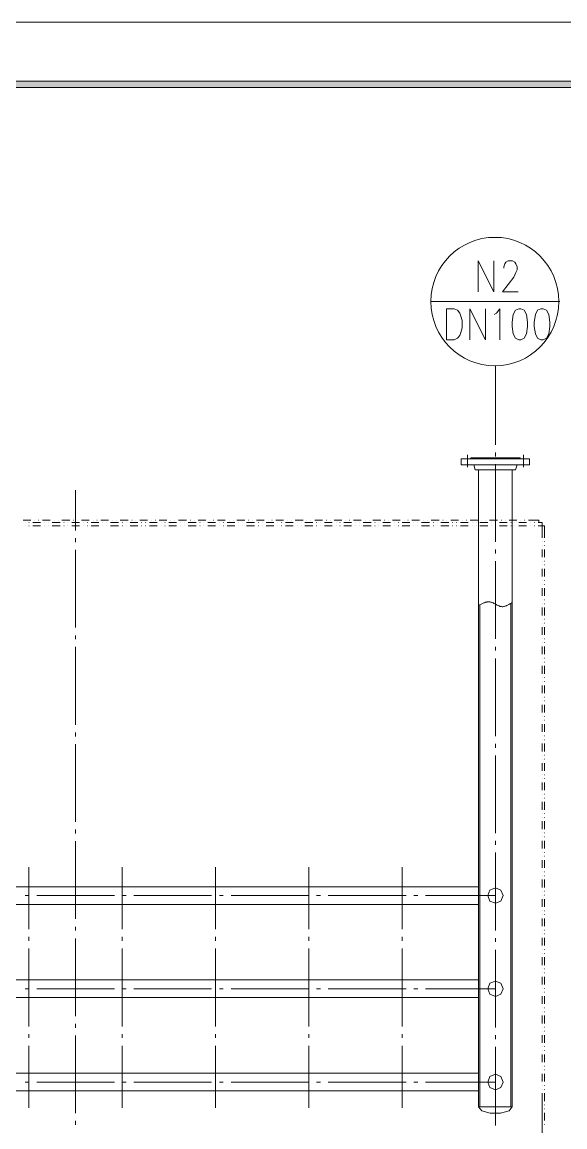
# Model space of a CAD drawing. Header units: millimetres. Extents: x 0 to 829, y 0 to 586.
# Drawn here: x 649.6 to 735.6, y 410.4 to 585.6 of the extents above; entities that cross this region are included whole.
import ezdxf

# ---------------------------------------------------------------- set-up
doc = ezdxf.new("R2010")
doc.units = ezdxf.units.MM

msp = doc.modelspace()

# ---------------------------------------------------------------- hatches: boundary and pattern name
h = msp.add_hatch(color=0)
h.dxf.hatch_style = 2
h.paths.add_polyline_path([(819.788528, 576.266028), (818.80075, 575.281778), (25.142472, 575.281778), (24.154694, 576.266028)])

# ---------------------------------------------------------------- linework, layer by layer
at = {"color": 0, "lineweight": 0}
for points in [[(0, 0), (0, 585.632278), (829.154778, 585.632278), (829.154778, 0)], [(819.788528, 576.266028), (818.80075, 575.281778), (25.142472, 575.281778), (24.154694, 576.266028)], [(716.847972, 535.245028), (716.847972, 540.176861), (718.079167, 540.176861), (718.608333, 539.9405), (718.961111, 539.471306), (719.133972, 539.002111), (719.310361, 538.296556), (719.310361, 537.125333), (719.133972, 536.419778), (718.961111, 535.950583), (718.608333, 535.481389), (718.079167, 535.245028)], [(728.292083, 540.176861), (727.762917, 539.9405), (727.410139, 539.234944), (727.23375, 538.063722), (727.23375, 537.358167), (727.410139, 536.183417), (727.762917, 535.481389), (728.292083, 535.245028), (728.641333, 535.245028), (729.1705, 535.481389), (729.523278, 536.183417), (729.699667, 537.358167), (729.699667, 538.063722), (729.523278, 539.234944), (729.1705, 539.9405), (728.641333, 540.176861)], [(731.812806, 540.176861), (731.283639, 539.9405), (730.930861, 539.234944), (730.754472, 538.063722), (730.754472, 537.358167), (730.930861, 536.183417), (731.283639, 535.481389), (731.812806, 535.245028), (732.162056, 535.245028), (732.691222, 535.481389), (733.044, 536.183417), (733.220389, 537.358167), (733.220389, 538.063722), (733.044, 539.234944), (732.691222, 539.9405), (732.162056, 540.176861)], [(723.367306, 447.099972), (723.727139, 447.971333), (724.5985, 448.331167), (725.469861, 447.971333), (725.829694, 447.099972), (725.469861, 446.228611), (724.5985, 445.868778), (723.727139, 446.228611)], [(723.367306, 432.311528), (723.727139, 433.182889), (724.5985, 433.542722), (725.469861, 433.182889), (725.829694, 432.311528), (725.469861, 431.440167), (724.5985, 431.076806), (723.727139, 431.440167)], [(723.367306, 417.523083), (723.727139, 418.394444), (724.5985, 418.754278), (725.469861, 418.394444), (725.829694, 417.523083), (725.469861, 416.651722), (724.5985, 416.288361), (723.727139, 416.651722)]]:
    msp.add_lwpolyline(points, close=True, dxfattribs=at)
for points in [[(721.864472, 542.843861), (721.864472, 547.775694), (724.330389, 542.843861), (724.330389, 547.775694)], [(725.914361, 546.600944), (725.914361, 546.833778), (726.09075, 547.3065), (726.267139, 547.539333), (726.616389, 547.775694), (727.321944, 547.775694), (727.674722, 547.539333), (727.851111, 547.3065), (728.0275, 546.833778), (728.0275, 546.364583), (727.851111, 545.895389), (727.498333, 545.193361), (725.737972, 542.843861), (728.203889, 542.843861)], [(714.367944, 541.309278), (734.825528, 541.309278)], [(720.545083, 535.245028), (720.545083, 540.176861), (723.007472, 535.245028), (723.007472, 540.176861)], [(724.418583, 539.234944), (724.767833, 539.471306), (725.297, 540.176861), (725.297, 535.245028)], [(724.5985, 531.08225), (724.5985, 518.6045)], [(720.160556, 517.020528), (720.160556, 515.030861)], [(724.5985, 517.369778), (724.5985, 516.755944)], [(729.032917, 517.020528), (729.032917, 515.030861)], [(719.176306, 516.360833), (719.176306, 515.422444)], [(730.020694, 516.360833), (719.176306, 516.360833)], [(730.020694, 515.422444), (719.176306, 515.422444)], [(728.493167, 516.509), (720.703833, 516.509)], [(720.703833, 516.509), (720.703833, 516.360833)], [(721.148333, 515.422444), (721.398806, 514.63575)], [(724.5985, 515.521222), (724.5985, 503.198694)], [(728.048667, 515.422444), (727.798194, 514.63575)], [(728.493167, 516.509), (728.493167, 516.360833)], [(730.020694, 516.360833), (730.020694, 515.422444)], [(727.798194, 514.63575), (721.398806, 514.63575)], [(721.935028, 514.63575), (721.935028, 413.579028)], [(727.258444, 514.63575), (727.258444, 413.579028)], [(658.0505, 511.407833), (658.0505, 505.004917)], [(649.728472, 506.648861), (650.963194, 506.648861)], [(651.577028, 506.648861), (651.594667, 506.648861)], [(652.194389, 506.648861), (652.212028, 506.648861)], [(652.81175, 506.648861), (654.042944, 506.648861)], [(654.660306, 506.648861), (654.677944, 506.648861)], [(655.277667, 506.648861), (655.295306, 506.648861)], [(655.8915, 506.648861), (657.126222, 506.648861)], [(657.740056, 506.648861), (657.757694, 506.648861)], [(658.357417, 506.648861), (658.375056, 506.648861)], [(658.974778, 506.648861), (660.205972, 506.648861)], [(660.823333, 506.648861), (660.840972, 506.648861)], [(661.437167, 506.648861), (661.454806, 506.648861)], [(662.054528, 506.648861), (663.285722, 506.648861)], [(663.903083, 506.648861), (663.920722, 506.648861)], [(664.520444, 506.648861), (664.538083, 506.648861)], [(665.134278, 506.648861), (666.369, 506.648861)], [(666.982833, 506.648861), (667.000472, 506.648861)], [(667.600194, 506.648861), (667.617833, 506.648861)], [(668.217556, 506.648861), (669.44875, 506.648861)], [(670.066111, 506.648861), (670.08375, 506.648861)], [(670.679944, 506.648861), (670.697583, 506.648861)], [(671.297306, 506.648861), (672.5285, 506.648861)], [(673.145861, 506.648861), (673.1635, 506.648861)], [(673.763222, 506.648861), (673.780861, 506.648861)], [(674.377056, 506.648861), (675.611778, 506.648861)], [(676.225611, 506.648861), (676.24325, 506.648861)], [(676.842972, 506.648861), (676.860611, 506.648861)], [(677.460333, 506.648861), (678.691528, 506.648861)], [(679.308889, 506.648861), (679.326528, 506.648861)], [(679.922722, 506.648861), (679.940361, 506.648861)], [(680.540083, 506.648861), (681.771278, 506.648861)], [(682.388639, 506.648861), (682.406278, 506.648861)], [(683.006, 506.648861), (683.023639, 506.648861)], [(683.619833, 506.648861), (684.854556, 506.648861)], [(685.468389, 506.648861), (685.486028, 506.648861)], [(686.08575, 506.648861), (686.103389, 506.648861)], [(686.703111, 506.648861), (687.934306, 506.648861)], [(688.551667, 506.648861), (688.569306, 506.648861)], [(689.1655, 506.648861), (689.183139, 506.648861)], [(689.782861, 506.648861), (691.014056, 506.648861)], [(691.631417, 506.648861), (691.649056, 506.648861)], [(692.248778, 506.648861), (692.266417, 506.648861)], [(692.862611, 506.648861), (694.097333, 506.648861)], [(694.711167, 506.648861), (694.728806, 506.648861)], [(695.328528, 506.648861), (695.346167, 506.648861)], [(695.945889, 506.648861), (697.177083, 506.648861)], [(697.794444, 506.648861), (697.812083, 506.648861)], [(698.408278, 506.648861), (698.425917, 506.648861)], [(699.025639, 506.648861), (700.256833, 506.648861)], [(700.874194, 506.648861), (700.891833, 506.648861)], [(701.491556, 506.648861), (701.509194, 506.648861)], [(702.105389, 506.648861), (703.340111, 506.648861)], [(703.953944, 506.648861), (703.971583, 506.648861)], [(704.571306, 506.648861), (704.588944, 506.648861)], [(705.188667, 506.648861), (706.419861, 506.648861)], [(707.037222, 506.648861), (707.054861, 506.648861)], [(707.651056, 506.648861), (707.668694, 506.648861)], [(708.268417, 506.648861), (709.499611, 506.648861)], [(710.116972, 506.648861), (710.134611, 506.648861)], [(710.734333, 506.648861), (710.751972, 506.648861)], [(711.348167, 506.648861), (712.582889, 506.648861)], [(713.196722, 506.648861), (713.214361, 506.648861)], [(713.814083, 506.648861), (713.831722, 506.648861)], [(714.431444, 506.648861), (715.662639, 506.648861)], [(716.28, 506.648861), (716.297639, 506.648861)], [(716.893833, 506.648861), (716.911472, 506.648861)], [(717.511194, 506.648861), (718.742389, 506.648861)], [(719.35975, 506.648861), (719.377389, 506.648861)], [(719.977111, 506.648861), (719.99475, 506.648861)], [(720.594472, 506.648861), (721.825667, 506.648861)], [(722.443028, 506.648861), (722.460667, 506.648861)], [(723.056861, 506.648861), (723.0745, 506.648861)], [(723.674222, 506.648861), (724.905417, 506.648861)], [(725.522778, 506.648861), (725.540417, 506.648861)], [(726.140139, 506.648861), (726.157778, 506.648861)], [(726.753972, 506.648861), (727.988694, 506.648861)], [(728.602528, 506.648861), (728.620167, 506.648861)], [(729.219889, 506.648861), (729.237528, 506.648861)], [(729.83725, 506.648861), (731.498833, 506.648861)], [(731.498833, 506.648861), (731.498833, 506.25375)], [(650.038917, 506.25375), (650.056556, 506.25375)], [(650.038917, 505.759861), (650.056556, 505.759861)], [(650.65275, 506.25375), (650.670389, 506.25375)], [(650.65275, 505.759861), (650.670389, 505.759861)], [(651.270111, 506.25375), (652.504833, 506.25375)], [(651.270111, 505.759861), (652.504833, 505.759861)], [(653.118667, 506.25375), (653.136306, 506.25375)], [(653.118667, 505.759861), (653.136306, 505.759861)], [(653.736028, 506.25375), (653.753667, 506.25375)], [(653.736028, 505.759861), (653.753667, 505.759861)], [(654.353389, 506.25375), (655.584583, 506.25375)], [(654.353389, 505.759861), (655.584583, 505.759861)], [(656.201944, 506.25375), (656.219583, 506.25375)], [(656.201944, 505.759861), (656.219583, 505.759861)], [(656.815778, 506.25375), (656.833417, 506.25375)], [(656.815778, 505.759861), (656.833417, 505.759861)], [(657.433139, 506.25375), (658.664333, 506.25375)], [(657.433139, 505.759861), (658.664333, 505.759861)], [(659.281694, 506.25375), (659.299333, 506.25375)], [(659.281694, 505.759861), (659.299333, 505.759861)], [(659.899056, 506.25375), (659.916694, 506.25375)], [(659.899056, 505.759861), (659.916694, 505.759861)], [(660.512889, 506.25375), (661.747611, 506.25375)], [(660.512889, 505.759861), (661.747611, 505.759861)], [(662.361444, 506.25375), (662.379083, 506.25375)], [(662.361444, 505.759861), (662.379083, 505.759861)], [(662.978806, 506.25375), (662.996444, 506.25375)], [(662.978806, 505.759861), (662.996444, 505.759861)], [(663.596167, 506.25375), (664.827361, 506.25375)], [(663.596167, 505.759861), (664.827361, 505.759861)], [(665.444722, 506.25375), (665.462361, 506.25375)], [(665.444722, 505.759861), (665.462361, 505.759861)], [(666.058556, 506.25375), (666.076194, 506.25375)], [(666.058556, 505.759861), (666.076194, 505.759861)], [(666.675917, 506.25375), (667.907111, 506.25375)], [(666.675917, 505.759861), (667.907111, 505.759861)], [(668.524472, 506.25375), (668.542111, 506.25375)], [(668.524472, 505.759861), (668.542111, 505.759861)], [(669.141833, 506.25375), (669.159472, 506.25375)], [(669.141833, 505.759861), (669.159472, 505.759861)], [(669.755667, 506.25375), (670.990389, 506.25375)], [(669.755667, 505.759861), (670.990389, 505.759861)], [(671.604222, 506.25375), (671.621861, 506.25375)], [(671.604222, 505.759861), (671.621861, 505.759861)], [(672.221583, 506.25375), (672.239222, 506.25375)], [(672.221583, 505.759861), (672.239222, 505.759861)], [(672.838944, 506.25375), (674.070139, 506.25375)], [(672.838944, 505.759861), (674.070139, 505.759861)], [(674.6875, 506.25375), (674.705139, 506.25375)], [(674.6875, 505.759861), (674.705139, 505.759861)], [(675.301333, 506.25375), (675.318972, 506.25375)], [(675.301333, 505.759861), (675.318972, 505.759861)], [(675.918694, 506.25375), (677.149889, 506.25375)], [(675.918694, 505.759861), (677.149889, 505.759861)], [(677.76725, 506.25375), (677.784889, 506.25375)], [(677.76725, 505.759861), (677.784889, 505.759861)], [(678.384611, 506.25375), (678.40225, 506.25375)], [(678.384611, 505.759861), (678.40225, 505.759861)], [(678.998444, 506.25375), (680.233167, 506.25375)], [(678.998444, 505.759861), (680.233167, 505.759861)], [(680.847, 506.25375), (680.864639, 506.25375)], [(680.847, 505.759861), (680.864639, 505.759861)], [(681.464361, 506.25375), (681.482, 506.25375)], [(681.464361, 505.759861), (681.482, 505.759861)], [(682.081722, 506.25375), (683.312917, 506.25375)], [(682.081722, 505.759861), (683.312917, 505.759861)], [(683.930278, 506.25375), (683.947917, 506.25375)], [(683.930278, 505.759861), (683.947917, 505.759861)], [(684.544111, 506.25375), (684.56175, 506.25375)], [(684.544111, 505.759861), (684.56175, 505.759861)], [(685.161472, 506.25375), (686.392667, 506.25375)], [(685.161472, 505.759861), (686.392667, 505.759861)], [(687.010028, 506.25375), (687.027667, 506.25375)], [(687.010028, 505.759861), (687.027667, 505.759861)], [(687.627389, 506.25375), (687.645028, 506.25375)], [(687.627389, 505.759861), (687.645028, 505.759861)], [(688.241222, 506.25375), (689.475944, 506.25375)], [(688.241222, 505.759861), (689.475944, 505.759861)], [(690.089778, 506.25375), (690.107417, 506.25375)], [(690.089778, 505.759861), (690.107417, 505.759861)], [(690.707139, 506.25375), (690.724778, 506.25375)], [(690.707139, 505.759861), (690.724778, 505.759861)], [(691.3245, 506.25375), (692.555694, 506.25375)], [(691.3245, 505.759861), (692.555694, 505.759861)], [(693.173056, 506.25375), (693.190694, 506.25375)], [(693.173056, 505.759861), (693.190694, 505.759861)], [(693.786889, 506.25375), (693.804528, 506.25375)], [(693.786889, 505.759861), (693.804528, 505.759861)], [(694.40425, 506.25375), (695.635444, 506.25375)], [(694.40425, 505.759861), (695.635444, 505.759861)], [(696.252806, 506.25375), (696.270444, 506.25375)], [(696.252806, 505.759861), (696.270444, 505.759861)], [(696.870167, 506.25375), (696.887806, 506.25375)], [(696.870167, 505.759861), (696.887806, 505.759861)], [(697.484, 506.25375), (698.718722, 506.25375)], [(697.484, 505.759861), (698.718722, 505.759861)], [(699.332556, 506.25375), (699.350194, 506.25375)], [(699.332556, 505.759861), (699.350194, 505.759861)], [(699.949917, 506.25375), (699.967556, 506.25375)], [(699.949917, 505.759861), (699.967556, 505.759861)], [(700.567278, 506.25375), (701.798472, 506.25375)], [(700.567278, 505.759861), (701.798472, 505.759861)], [(702.415833, 506.25375), (702.433472, 506.25375)], [(702.415833, 505.759861), (702.433472, 505.759861)], [(703.029667, 506.25375), (703.047306, 506.25375)], [(703.029667, 505.759861), (703.047306, 505.759861)], [(703.647028, 506.25375), (704.878222, 506.25375)], [(703.647028, 505.759861), (704.878222, 505.759861)], [(705.495583, 506.25375), (705.513222, 506.25375)], [(705.495583, 505.759861), (705.513222, 505.759861)], [(706.112944, 506.25375), (706.130583, 506.25375)], [(706.112944, 505.759861), (706.130583, 505.759861)], [(706.726778, 506.25375), (707.9615, 506.25375)], [(706.726778, 505.759861), (707.9615, 505.759861)], [(708.575333, 506.25375), (708.592972, 506.25375)], [(708.575333, 505.759861), (708.592972, 505.759861)], [(709.192694, 506.25375), (709.210333, 506.25375)], [(709.192694, 505.759861), (709.210333, 505.759861)], [(709.810056, 506.25375), (711.04125, 506.25375)], [(709.810056, 505.759861), (711.04125, 505.759861)], [(711.658611, 506.25375), (711.67625, 506.25375)], [(711.658611, 505.759861), (711.67625, 505.759861)], [(712.272444, 506.25375), (712.290083, 506.25375)], [(712.272444, 505.759861), (712.290083, 505.759861)], [(712.889806, 506.25375), (714.121, 506.25375)], [(712.889806, 505.759861), (714.121, 505.759861)], [(714.738361, 506.25375), (714.756, 506.25375)], [(714.738361, 505.759861), (714.756, 505.759861)], [(715.355722, 506.25375), (715.373361, 506.25375)], [(715.355722, 505.759861), (715.373361, 505.759861)], [(715.969556, 506.25375), (717.204278, 506.25375)], [(715.969556, 505.759861), (717.204278, 505.759861)], [(717.818111, 506.25375), (717.83575, 506.25375)], [(717.818111, 505.759861), (717.83575, 505.759861)], [(718.435472, 506.25375), (718.453111, 506.25375)], [(718.435472, 505.759861), (718.453111, 505.759861)], [(719.052833, 506.25375), (720.284028, 506.25375)], [(719.052833, 505.759861), (720.284028, 505.759861)], [(720.901389, 506.25375), (720.919028, 506.25375)], [(720.901389, 505.759861), (720.919028, 505.759861)], [(721.51875, 506.25375), (721.536389, 506.25375)], [(721.51875, 505.759861), (721.536389, 505.759861)], [(722.132583, 506.25375), (723.367306, 506.25375)], [(722.132583, 505.759861), (723.367306, 505.759861)], [(723.981139, 506.25375), (723.998778, 506.25375)], [(723.981139, 505.759861), (723.998778, 505.759861)], [(724.5985, 506.25375), (724.616139, 506.25375)], [(724.5985, 505.759861), (724.616139, 505.759861)], [(725.215861, 506.25375), (726.447056, 506.25375)], [(725.215861, 505.759861), (726.447056, 505.759861)], [(727.064417, 506.25375), (727.082056, 506.25375)], [(727.064417, 505.759861), (727.082056, 505.759861)], [(727.67825, 506.25375), (727.695889, 506.25375)], [(727.67825, 505.759861), (727.695889, 505.759861)], [(728.295611, 506.25375), (729.526806, 506.25375)], [(728.295611, 505.759861), (729.526806, 505.759861)], [(730.144167, 506.25375), (730.161806, 506.25375)], [(730.144167, 505.759861), (730.161806, 505.759861)], [(730.761528, 506.25375), (730.779167, 506.25375)], [(730.761528, 505.759861), (730.779167, 505.759861)], [(731.375361, 506.25375), (731.992722, 506.25375)], [(731.375361, 505.759861), (732.387833, 505.759861)], [(731.992722, 506.25375), (731.992722, 505.759861)], [(731.992722, 505.759861), (731.992722, 503.851333)], [(732.387833, 505.759861), (732.387833, 503.851333)], [(658.0505, 503.770194), (658.0505, 503.156361)], [(731.992722, 503.233972), (732.010361, 503.233972)], [(732.387833, 503.233972), (732.405472, 503.233972)], [(658.0505, 501.921639), (658.0505, 489.599111)], [(724.5985, 501.9675), (724.5985, 501.350139)], [(731.992722, 502.620139), (732.010361, 502.620139)], [(731.992722, 502.002778), (731.992722, 500.771583)], [(732.387833, 502.620139), (732.405472, 502.620139)], [(732.387833, 502.002778), (732.387833, 500.771583)], [(724.5985, 500.118944), (724.5985, 487.792889)], [(731.992722, 500.154222), (732.010361, 500.154222)], [(731.992722, 499.536861), (732.010361, 499.536861)], [(732.387833, 500.154222), (732.405472, 500.154222)], [(732.387833, 499.536861), (732.405472, 499.536861)], [(731.992722, 498.923028), (731.992722, 497.688306)], [(732.387833, 498.923028), (732.387833, 497.688306)], [(731.992722, 497.074472), (732.010361, 497.074472)], [(731.992722, 496.457111), (732.010361, 496.457111)], [(732.387833, 497.074472), (732.405472, 497.074472)], [(732.387833, 496.457111), (732.405472, 496.457111)], [(731.992722, 495.83975), (731.992722, 494.608556)], [(732.387833, 495.83975), (732.387833, 494.608556)], [(727.258444, 493.578444), (727.187889, 493.536111), (727.120861, 493.493778), (726.986806, 493.416167), (726.863333, 493.345611), (726.746917, 493.278583), (726.634028, 493.218611), (726.528194, 493.165694), (726.429417, 493.116306), (726.334167, 493.073972), (726.245972, 493.035167), (726.161306, 493.003417), (726.080167, 492.978722), (725.999028, 492.954028), (725.924944, 492.936389), (725.850861, 492.925806), (725.780306, 492.915222), (725.70975, 492.911694), (725.642722, 492.915222), (725.575694, 492.91875), (725.508667, 492.929333), (725.438111, 492.943444), (725.371083, 492.961083), (725.304056, 492.978722), (725.237028, 493.003417), (725.17, 493.028111), (725.032417, 493.088083), (724.898361, 493.155111), (724.623194, 493.29975), (724.489139, 493.370306), (724.351556, 493.440861), (724.213972, 493.507889), (724.076389, 493.564333), (724.009361, 493.589028), (723.938806, 493.610194), (723.871778, 493.631361), (723.801222, 493.645472), (723.730667, 493.659583), (723.660111, 493.666639), (723.589556, 493.673694), (723.519, 493.673694), (723.444917, 493.670167), (723.370833, 493.666639), (723.293222, 493.656056), (723.212083, 493.641944), (723.127417, 493.624306), (723.04275, 493.603139), (722.954556, 493.574917), (722.859306, 493.546694), (722.760528, 493.511417), (722.658222, 493.476139), (722.552389, 493.433806), (722.4395, 493.384417), (722.323083, 493.335028), (722.199611, 493.282111), (722.072611, 493.222139), (721.935028, 493.158639)], [(722.132583, 493.250361), (722.132583, 413.579028)], [(727.064417, 493.4585), (727.064417, 413.579028)], [(731.992722, 493.991194), (732.010361, 493.991194)], [(731.992722, 493.377361), (732.010361, 493.377361)], [(731.992722, 492.76), (731.992722, 491.528806)], [(732.387833, 493.991194), (732.405472, 493.991194)], [(732.387833, 493.377361), (732.405472, 493.377361)], [(732.387833, 492.76), (732.387833, 491.528806)], [(731.992722, 490.911444), (732.010361, 490.911444)], [(732.387833, 490.911444), (732.405472, 490.911444)], [(731.992722, 490.294083), (732.010361, 490.294083)], [(731.992722, 489.68025), (731.992722, 488.445528)], [(732.387833, 490.294083), (732.405472, 490.294083)], [(732.387833, 489.68025), (732.387833, 488.445528)], [(658.0505, 488.367917), (658.0505, 487.750556)], [(731.992722, 487.831694), (732.010361, 487.831694)], [(731.992722, 487.214333), (732.010361, 487.214333)], [(732.387833, 487.831694), (732.405472, 487.831694)], [(732.387833, 487.214333), (732.405472, 487.214333)], [(658.0505, 486.519361), (658.0505, 474.193306)], [(724.5985, 486.561694), (724.5985, 485.944333)], [(731.992722, 486.596972), (731.992722, 485.365778)], [(732.387833, 486.596972), (732.387833, 485.365778)], [(724.5985, 484.713139), (724.5985, 472.387083)], [(731.992722, 484.748417), (732.010361, 484.748417)], [(731.992722, 484.134583), (732.010361, 484.134583)], [(732.387833, 484.748417), (732.405472, 484.748417)], [(732.387833, 484.134583), (732.405472, 484.134583)], [(731.992722, 483.517222), (731.992722, 482.2825)], [(732.387833, 483.517222), (732.387833, 482.2825)], [(731.992722, 481.668667), (732.010361, 481.668667)], [(731.992722, 481.051306), (732.010361, 481.051306)], [(731.992722, 480.433944), (731.992722, 479.20275)], [(732.387833, 481.668667), (732.405472, 481.668667)], [(732.387833, 481.051306), (732.405472, 481.051306)], [(732.387833, 480.433944), (732.387833, 479.20275)], [(731.992722, 478.585389), (732.010361, 478.585389)], [(732.387833, 478.585389), (732.405472, 478.585389)], [(731.992722, 477.971556), (732.010361, 477.971556)], [(731.992722, 477.354194), (731.992722, 476.123)], [(732.387833, 477.971556), (732.405472, 477.971556)], [(732.387833, 477.354194), (732.387833, 476.123)], [(731.992722, 475.505639), (732.010361, 475.505639)], [(731.992722, 474.888278), (732.010361, 474.888278)], [(732.387833, 475.505639), (732.405472, 475.505639)], [(732.387833, 474.888278), (732.405472, 474.888278)], [(731.992722, 474.274444), (731.992722, 473.039722)], [(732.387833, 474.274444), (732.387833, 473.039722)], [(658.0505, 472.962111), (658.0505, 472.34475)], [(731.992722, 472.425889), (732.010361, 472.425889)], [(731.992722, 471.808528), (732.010361, 471.808528)], [(732.387833, 472.425889), (732.405472, 472.425889)], [(732.387833, 471.808528), (732.405472, 471.808528)], [(658.0505, 471.113556), (658.0505, 458.7875)], [(724.5985, 471.155889), (724.5985, 470.538528)], [(731.992722, 471.191167), (731.992722, 469.959972)], [(732.387833, 471.191167), (732.387833, 469.959972)], [(724.5985, 469.307333), (724.5985, 456.984806)], [(731.992722, 469.342611), (732.010361, 469.342611)], [(731.992722, 468.728778), (732.010361, 468.728778)], [(731.992722, 468.111417), (731.992722, 466.880222)], [(732.387833, 469.342611), (732.405472, 469.342611)], [(732.387833, 468.728778), (732.405472, 468.728778)], [(732.387833, 468.111417), (732.387833, 466.880222)], [(731.992722, 466.262861), (732.010361, 466.262861)], [(732.387833, 466.262861), (732.405472, 466.262861)], [(731.992722, 465.6455), (732.010361, 465.6455)], [(731.992722, 465.031667), (731.992722, 463.796944)], [(732.387833, 465.6455), (732.405472, 465.6455)], [(732.387833, 465.031667), (732.387833, 463.796944)], [(731.992722, 463.183111), (732.010361, 463.183111)], [(732.387833, 463.183111), (732.405472, 463.183111)], [(731.992722, 462.56575), (732.010361, 462.56575)], [(731.992722, 461.948389), (731.992722, 460.717194)], [(732.387833, 462.56575), (732.405472, 462.56575)], [(732.387833, 461.948389), (732.387833, 460.717194)], [(731.992722, 460.099833), (732.010361, 460.099833)], [(731.992722, 459.486), (732.010361, 459.486)], [(732.387833, 460.099833), (732.405472, 460.099833)], [(732.387833, 459.486), (732.405472, 459.486)], [(658.0505, 457.556306), (658.0505, 456.938944)], [(731.992722, 458.868639), (731.992722, 457.637444)], [(732.387833, 458.868639), (732.387833, 457.637444)], [(658.0505, 455.70775), (658.0505, 443.385222)], [(724.5985, 455.750083), (724.5985, 455.13625)], [(731.992722, 457.020083), (732.010361, 457.020083)], [(731.992722, 456.402722), (732.010361, 456.402722)], [(731.992722, 455.788889), (731.992722, 454.554167)], [(732.387833, 457.020083), (732.405472, 457.020083)], [(732.387833, 456.402722), (732.405472, 456.402722)], [(732.387833, 455.788889), (732.387833, 454.554167)], [(724.5985, 453.901528), (724.5985, 441.579)], [(731.992722, 453.940333), (732.010361, 453.940333)], [(732.387833, 453.940333), (732.405472, 453.940333)], [(731.992722, 453.322972), (732.010361, 453.322972)], [(731.992722, 452.705611), (731.992722, 451.474417)], [(732.387833, 453.322972), (732.405472, 453.322972)], [(732.387833, 452.705611), (732.387833, 451.474417)], [(650.65275, 451.615528), (650.65275, 441.755389)], [(665.444722, 451.615528), (665.444722, 441.755389)], [(680.233167, 451.615528), (680.233167, 441.755389)], [(695.021611, 451.615528), (695.021611, 441.755389)], [(709.810056, 451.615528), (709.810056, 441.755389)], [(731.992722, 450.857056), (732.010361, 450.857056)], [(732.387833, 450.857056), (732.405472, 450.857056)], [(731.992722, 450.243222), (732.010361, 450.243222)], [(731.992722, 449.625861), (731.992722, 448.394667)], [(732.387833, 450.243222), (732.405472, 450.243222)], [(732.387833, 449.625861), (732.387833, 448.394667)], [(594.162444, 448.504028), (721.935028, 448.504028)], [(650.038917, 447.099972), (650.65275, 447.099972)], [(651.887472, 447.099972), (664.21, 447.099972)], [(665.444722, 447.099972), (666.058556, 447.099972)], [(667.293278, 447.099972), (679.615806, 447.099972)], [(680.847, 447.099972), (681.464361, 447.099972)], [(682.695556, 447.099972), (695.021611, 447.099972)], [(696.252806, 447.099972), (696.870167, 447.099972)], [(698.101361, 447.099972), (710.423889, 447.099972)], [(711.658611, 447.099972), (712.272444, 447.099972)], [(713.507167, 447.099972), (724.5985, 447.099972)], [(731.992722, 447.777306), (732.010361, 447.777306)], [(731.992722, 447.159944), (732.010361, 447.159944)], [(732.387833, 447.777306), (732.405472, 447.777306)], [(732.387833, 447.159944), (732.405472, 447.159944)], [(594.162444, 445.695917), (721.935028, 445.695917)], [(731.992722, 446.546111), (731.992722, 445.311389)], [(732.387833, 446.546111), (732.387833, 445.311389)], [(731.992722, 444.697556), (732.010361, 444.697556)], [(731.992722, 444.080194), (732.010361, 444.080194)], [(731.992722, 443.462833), (731.992722, 442.231639)], [(732.387833, 444.697556), (732.405472, 444.697556)], [(732.387833, 444.080194), (732.405472, 444.080194)], [(732.387833, 443.462833), (732.387833, 442.231639)], [(658.0505, 442.1505), (658.0505, 441.536667)], [(731.992722, 441.614278), (732.010361, 441.614278)], [(732.387833, 441.614278), (732.405472, 441.614278)], [(650.65275, 440.524194), (650.65275, 439.906833)], [(658.0505, 440.301944), (658.0505, 427.979417)], [(665.444722, 440.524194), (665.444722, 439.906833)], [(680.233167, 440.524194), (680.233167, 439.906833)], [(695.021611, 440.524194), (695.021611, 439.906833)], [(709.810056, 440.524194), (709.810056, 439.906833)], [(724.5985, 440.347806), (724.5985, 439.730444)], [(731.992722, 441.000444), (732.010361, 441.000444)], [(731.992722, 440.383083), (731.992722, 439.151889)], [(732.387833, 441.000444), (732.405472, 441.000444)], [(732.387833, 440.383083), (732.387833, 439.151889)], [(650.65275, 438.675639), (650.65275, 426.353111)], [(665.444722, 438.675639), (665.444722, 426.353111)], [(680.233167, 438.675639), (680.233167, 426.353111)], [(695.021611, 438.675639), (695.021611, 426.353111)], [(709.810056, 438.675639), (709.810056, 426.353111)], [(724.5985, 438.49925), (724.5985, 426.173194)], [(731.992722, 438.534528), (732.010361, 438.534528)], [(732.387833, 438.534528), (732.405472, 438.534528)], [(731.992722, 437.917167), (732.010361, 437.917167)], [(731.992722, 437.303333), (731.992722, 436.068611)], [(732.387833, 437.917167), (732.405472, 437.917167)], [(732.387833, 437.303333), (732.387833, 436.068611)], [(731.992722, 435.454778), (732.010361, 435.454778)], [(731.992722, 434.837417), (732.010361, 434.837417)], [(732.387833, 435.454778), (732.405472, 435.454778)], [(732.387833, 434.837417), (732.405472, 434.837417)], [(594.162444, 433.715583), (721.935028, 433.715583)], [(731.992722, 434.220056), (731.992722, 432.988861)], [(732.387833, 434.220056), (732.387833, 432.988861)], [(650.038917, 432.311528), (650.65275, 432.311528)], [(651.887472, 432.311528), (664.21, 432.311528)], [(665.444722, 432.311528), (666.058556, 432.311528)], [(667.293278, 432.311528), (679.615806, 432.311528)], [(680.847, 432.311528), (681.464361, 432.311528)], [(682.695556, 432.311528), (695.021611, 432.311528)], [(696.252806, 432.311528), (696.870167, 432.311528)], [(698.101361, 432.311528), (710.423889, 432.311528)], [(711.658611, 432.311528), (712.272444, 432.311528)], [(713.507167, 432.311528), (724.5985, 432.311528)], [(731.992722, 432.3715), (732.010361, 432.3715)], [(731.992722, 431.757667), (732.010361, 431.757667)], [(731.992722, 431.140306), (731.992722, 429.909111)], [(732.387833, 432.3715), (732.405472, 432.3715)], [(732.387833, 431.757667), (732.405472, 431.757667)], [(732.387833, 431.140306), (732.387833, 429.909111)], [(594.162444, 430.907472), (721.935028, 430.907472)], [(731.992722, 429.29175), (732.010361, 429.29175)], [(731.992722, 428.674389), (732.010361, 428.674389)], [(731.992722, 428.060556), (731.992722, 426.825833)], [(732.387833, 429.29175), (732.405472, 429.29175)], [(732.387833, 428.674389), (732.405472, 428.674389)], [(732.387833, 428.060556), (732.387833, 426.825833)], [(658.0505, 426.748222), (658.0505, 426.130861)], [(731.992722, 426.212), (732.010361, 426.212)], [(732.387833, 426.212), (732.405472, 426.212)], [(650.65275, 425.118389), (650.65275, 424.504556)], [(658.0505, 424.899667), (658.0505, 412.573611)], [(665.444722, 425.118389), (665.444722, 424.504556)], [(680.233167, 425.118389), (680.233167, 424.504556)], [(695.021611, 425.118389), (695.021611, 424.504556)], [(709.810056, 425.118389), (709.810056, 424.504556)], [(724.5985, 424.942), (724.5985, 424.324639)], [(731.992722, 425.594639), (732.010361, 425.594639)], [(731.992722, 424.977278), (731.992722, 423.746083)], [(732.387833, 425.594639), (732.405472, 425.594639)], [(732.387833, 424.977278), (732.387833, 423.746083)], [(650.65275, 423.269833), (650.65275, 413.413222)], [(665.444722, 423.269833), (665.444722, 413.413222)], [(680.233167, 423.269833), (680.233167, 413.413222)], [(695.021611, 423.269833), (695.021611, 413.413222)], [(709.810056, 423.269833), (709.810056, 413.413222)], [(724.5985, 423.093444), (724.5985, 410.615694)], [(731.992722, 423.128722), (732.010361, 423.128722)], [(731.992722, 422.514889), (732.010361, 422.514889)], [(732.387833, 423.128722), (732.405472, 423.128722)], [(732.387833, 422.514889), (732.405472, 422.514889)], [(731.992722, 421.897528), (731.992722, 420.666333)], [(732.387833, 421.897528), (732.387833, 420.666333)], [(594.162444, 418.927139), (721.935028, 418.927139)], [(731.992722, 420.048972), (732.010361, 420.048972)], [(731.992722, 419.431611), (732.010361, 419.431611)], [(731.992722, 418.817778), (731.992722, 417.583056)], [(732.387833, 420.048972), (732.405472, 420.048972)], [(732.387833, 419.431611), (732.405472, 419.431611)], [(732.387833, 418.817778), (732.387833, 417.583056)], [(650.038917, 417.523083), (650.65275, 417.523083)], [(651.887472, 417.523083), (664.21, 417.523083)], [(665.444722, 417.523083), (666.058556, 417.523083)], [(667.293278, 417.523083), (679.615806, 417.523083)], [(680.847, 417.523083), (681.464361, 417.523083)], [(682.695556, 417.523083), (695.021611, 417.523083)], [(696.252806, 417.523083), (696.870167, 417.523083)], [(698.101361, 417.523083), (710.423889, 417.523083)], [(711.658611, 417.523083), (712.272444, 417.523083)], [(713.507167, 417.523083), (724.5985, 417.523083)], [(594.162444, 416.1155), (721.935028, 416.1155)], [(731.992722, 416.969222), (732.010361, 416.969222)], [(731.992722, 416.351861), (732.010361, 416.351861)], [(731.992722, 415.759194), (731.992722, 393.484806)], [(731.992722, 415.7345), (731.992722, 414.503306)], [(732.387833, 416.969222), (732.405472, 416.969222)], [(732.387833, 416.351861), (732.405472, 416.351861)], [(732.387833, 415.7345), (732.387833, 414.503306)], [(727.258444, 413.579028), (721.935028, 413.579028)], [(721.935028, 413.579028), (722.443028, 412.951083), (723.776528, 412.566556), (725.420472, 412.566556), (726.750444, 412.951083), (727.258444, 413.579028)], [(731.992722, 413.885944), (732.010361, 413.885944)], [(732.387833, 413.885944), (732.405472, 413.885944)], [(731.992722, 413.268583), (732.010361, 413.268583)], [(731.992722, 412.65475), (731.992722, 411.420028)], [(732.387833, 413.268583), (732.405472, 413.268583)], [(732.387833, 412.65475), (732.387833, 411.420028)], [(658.0505, 411.342417), (658.0505, 410.725056)], [(731.992722, 410.806194), (732.010361, 410.806194)], [(732.387833, 410.806194), (732.405472, 410.806194)]]:
    msp.add_lwpolyline(points, dxfattribs=at)
msp.add_ellipse((724.510306, 541.309278), major_axis=(0, 10.184694), ratio=0.995843, start_param=0, end_param=6.283185, dxfattribs=at)

doc.saveas('drawing.dxf')
